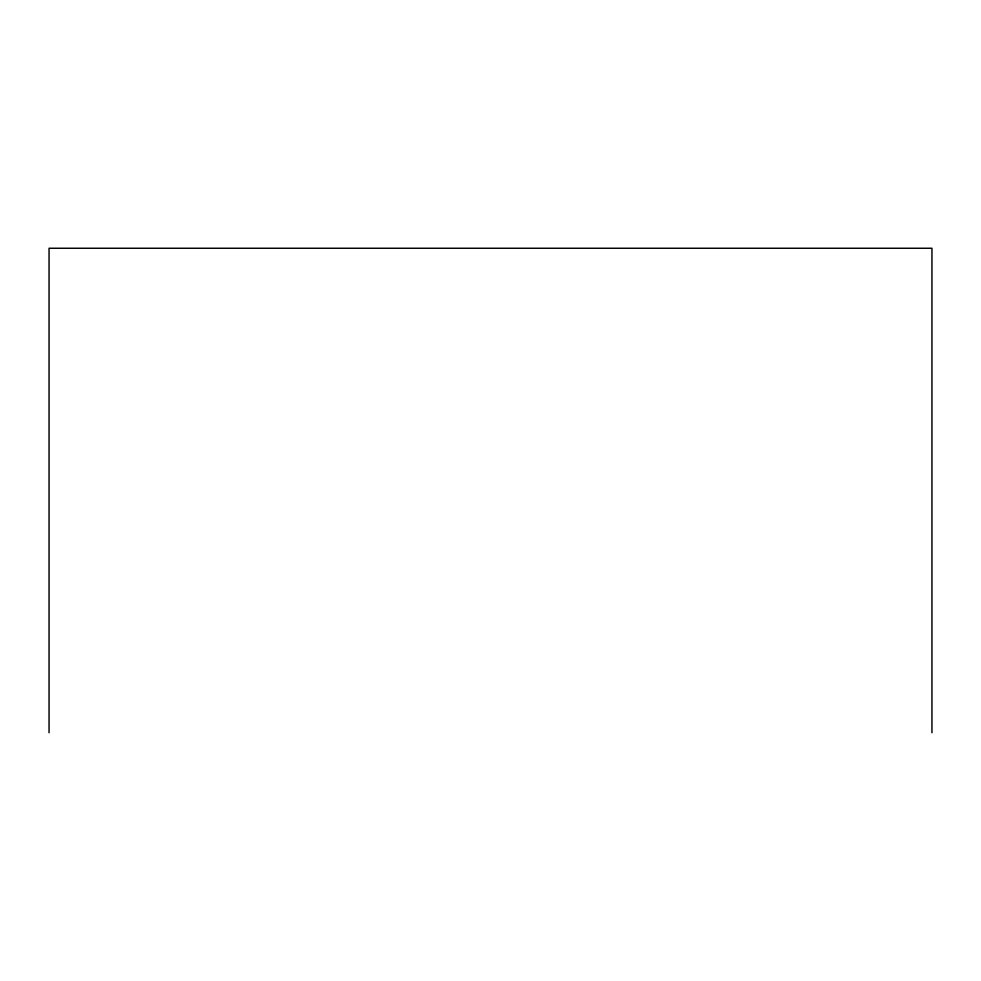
<?xml version="1.0" encoding="UTF-8"?>
<svg xmlns="http://www.w3.org/2000/svg" width="981" height="981" viewBox="0 0 981 981"><rect width="100%" height="100%" fill="white"/><g stroke="black" fill="none" stroke-linecap="round" stroke-linejoin="round"><path stroke-width="1.47" d="M931.95 732.746L931.95 248.254L49.05 248.254L49.05 732.746"/></g></svg>
